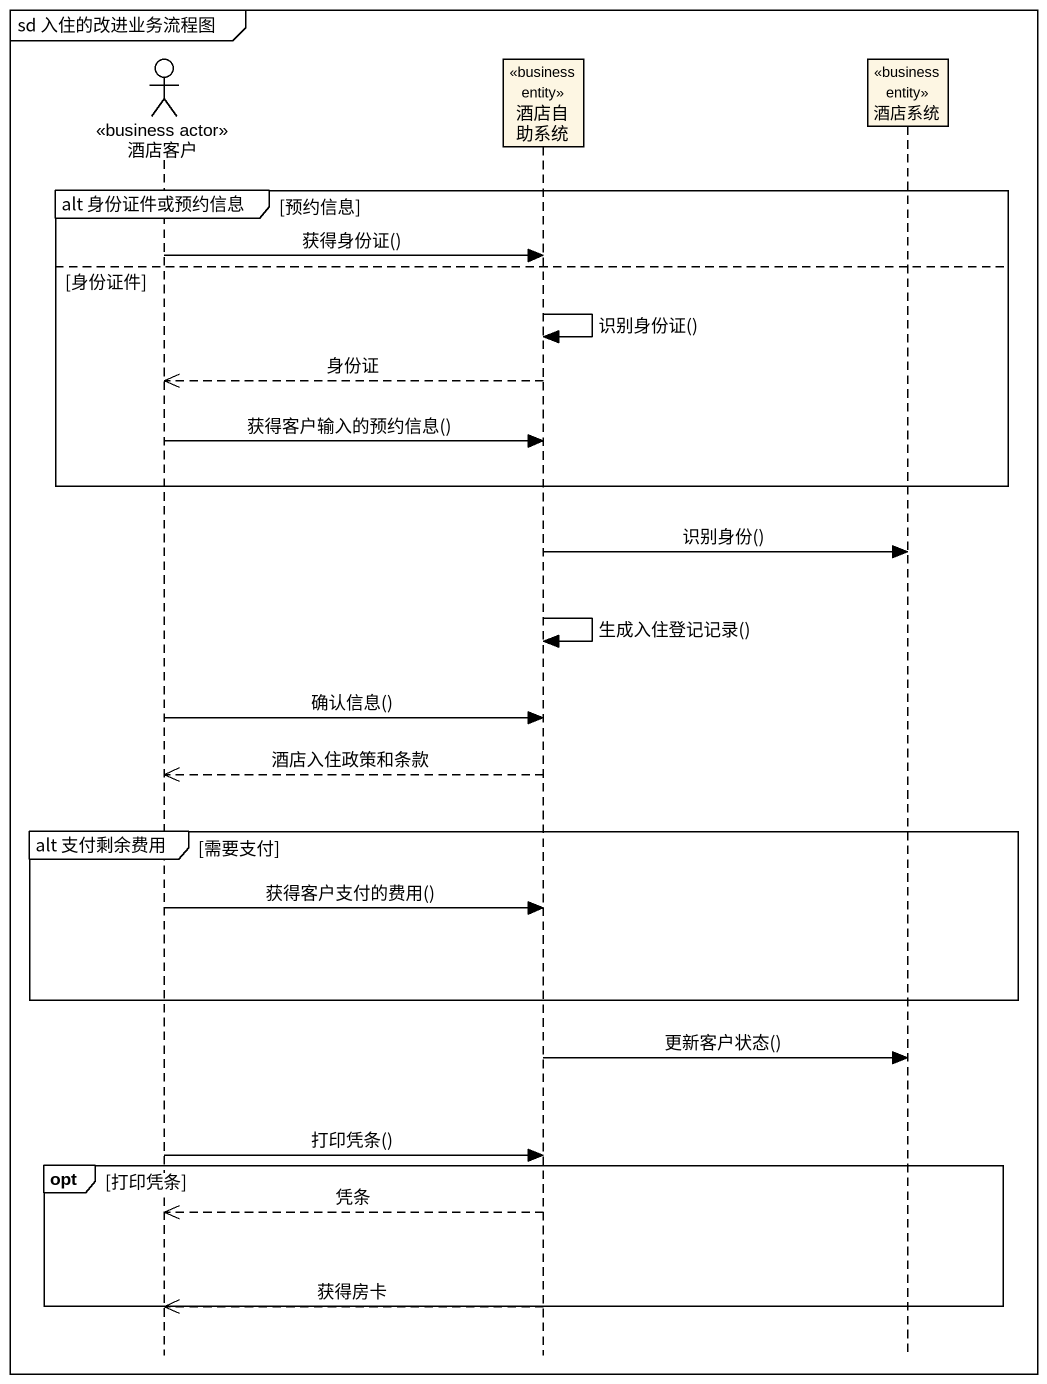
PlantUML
@startuml
mainframe sd 入住的改进业务流程图
hide footbox
actor 酒店客户 <<business actor>>
participant 酒店自助系统 <<business entity>>
participant 酒店系统 <<business entity>>

group alt 身份证件或预约信息 [预约信息]
  酒店客户 -> 酒店自助系统 : 获得身份证()
else 身份证件
  酒店自助系统 -> 酒店自助系统 : 识别身份证()
  酒店自助系统 -->> 酒店客户 : 身份证
  酒店客户 -> 酒店自助系统 : 获得客户输入的预约信息()
end
酒店自助系统 -> 酒店系统 : 识别身份()
酒店自助系统 -> 酒店自助系统 : 生成入住登记记录()
酒店客户 -> 酒店自助系统 : 确认信息()
酒店自助系统 -->> 酒店客户 : 酒店入住政策和条款
group alt 支付剩余费用 [需要支付]
  酒店客户 -> 酒店自助系统 : 获得客户支付的费用()
end
酒店自助系统 -> 酒店系统 : 更新客户状态()
酒店客户 -> 酒店自助系统 : 打印凭条()
opt 打印凭条
  酒店自助系统 -->> 酒店客户 : 凭条
  酒店自助系统 -->> 酒店客户 : 获得房卡
end
@enduml
